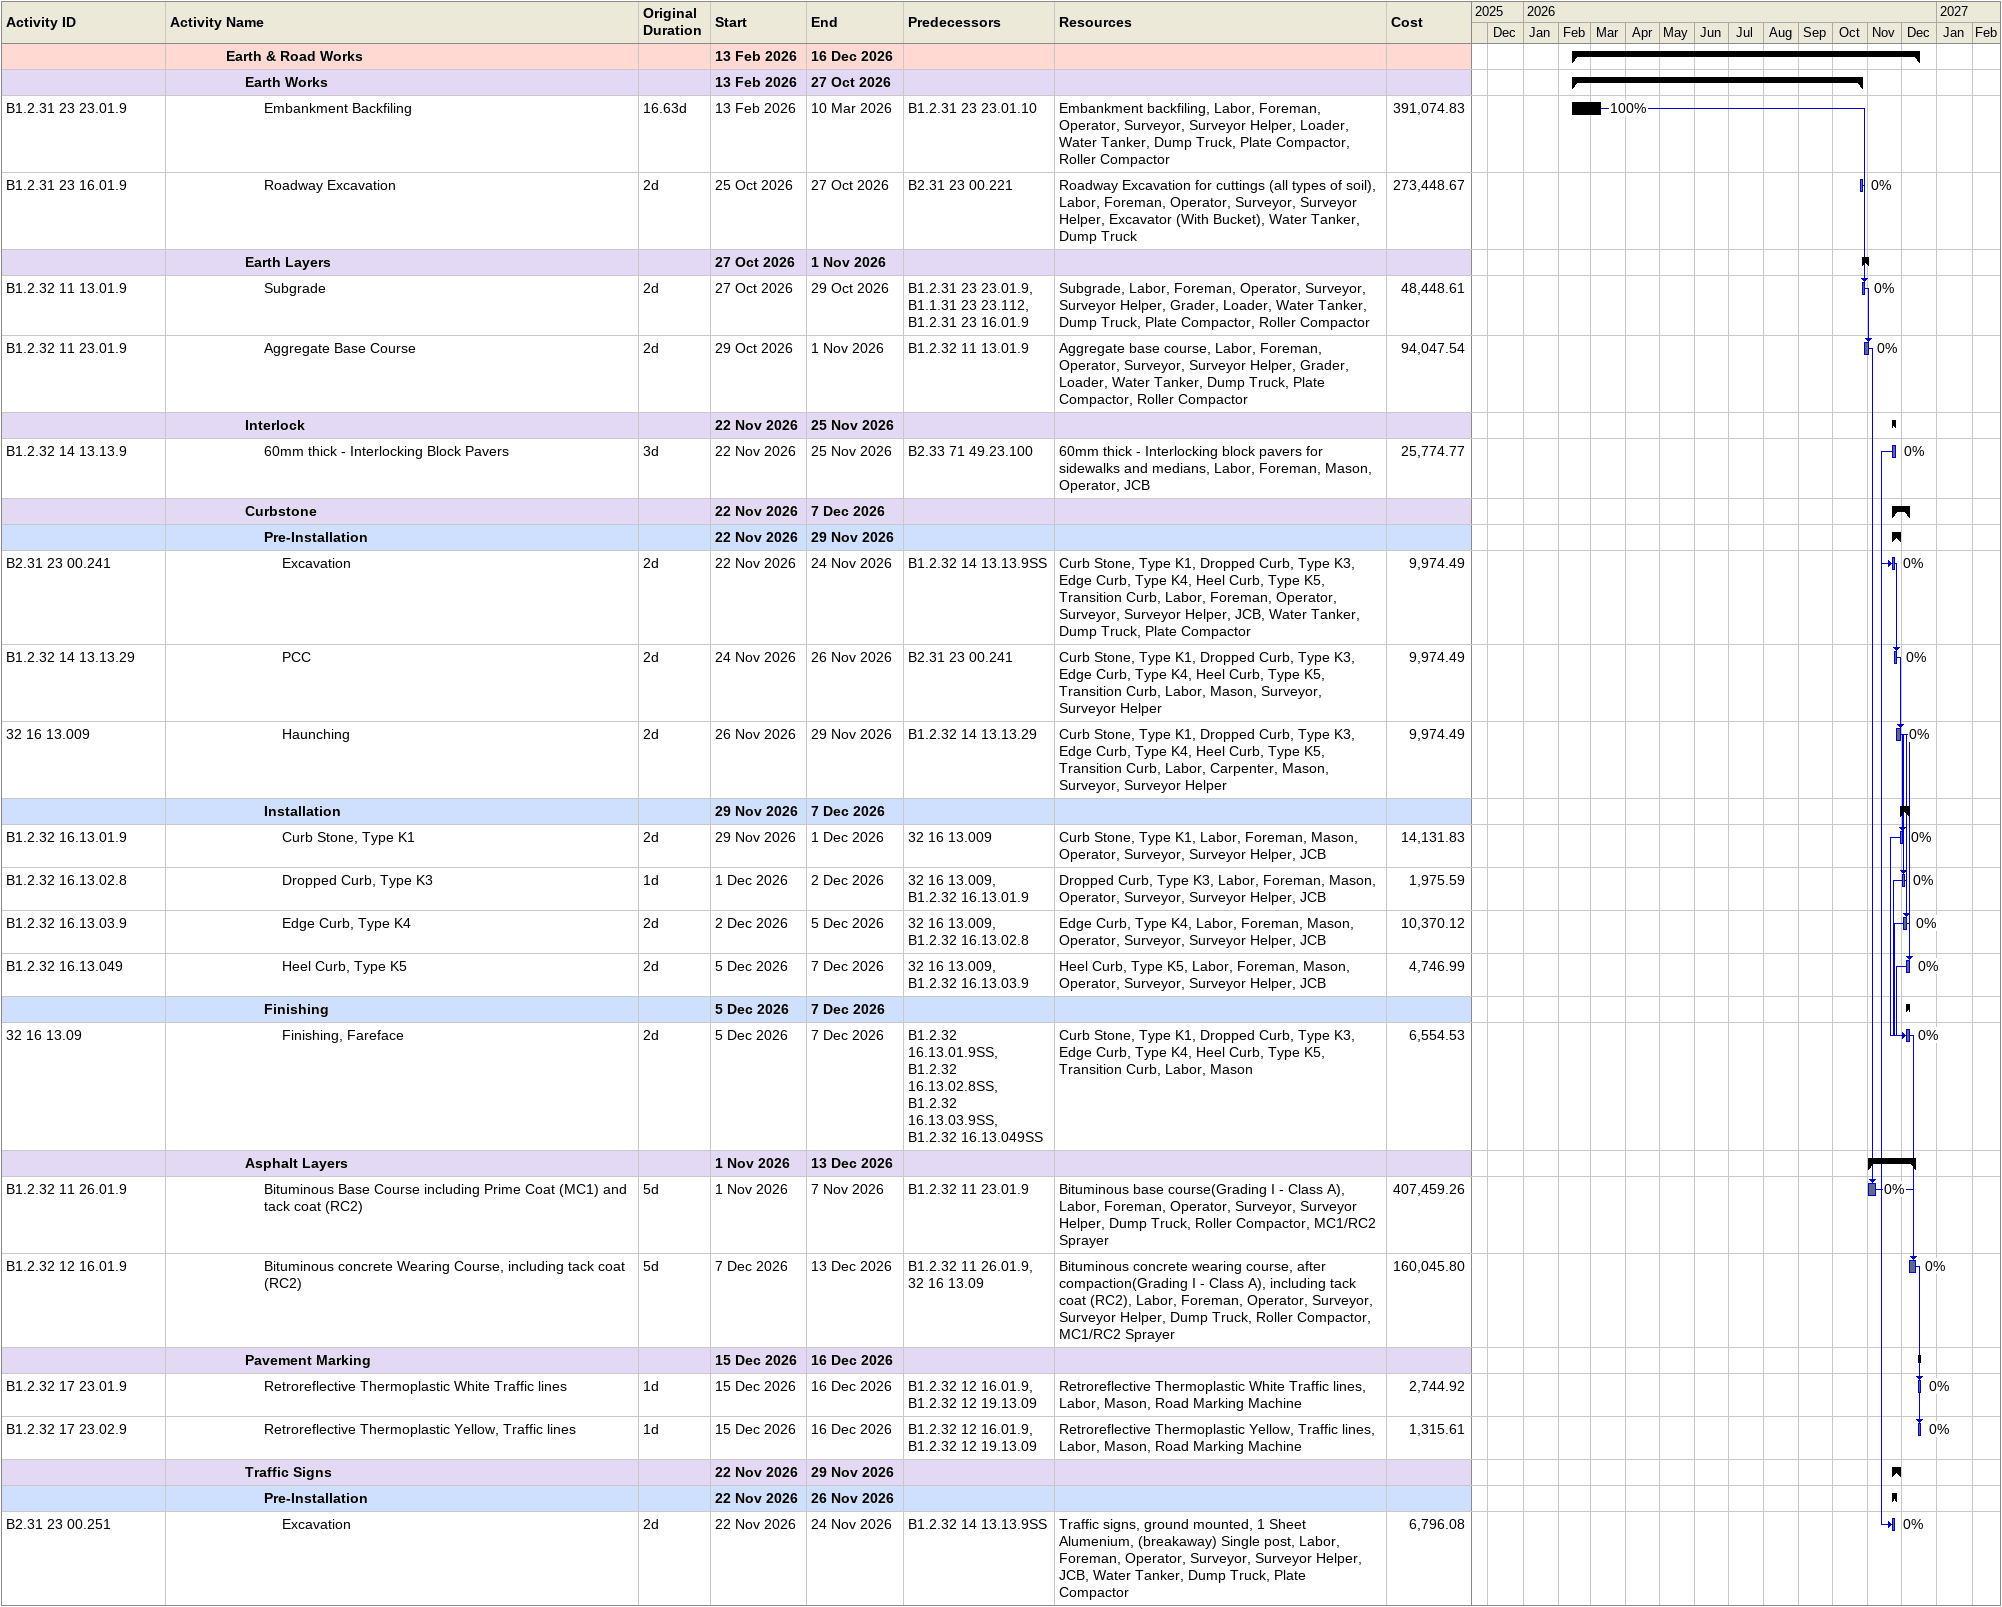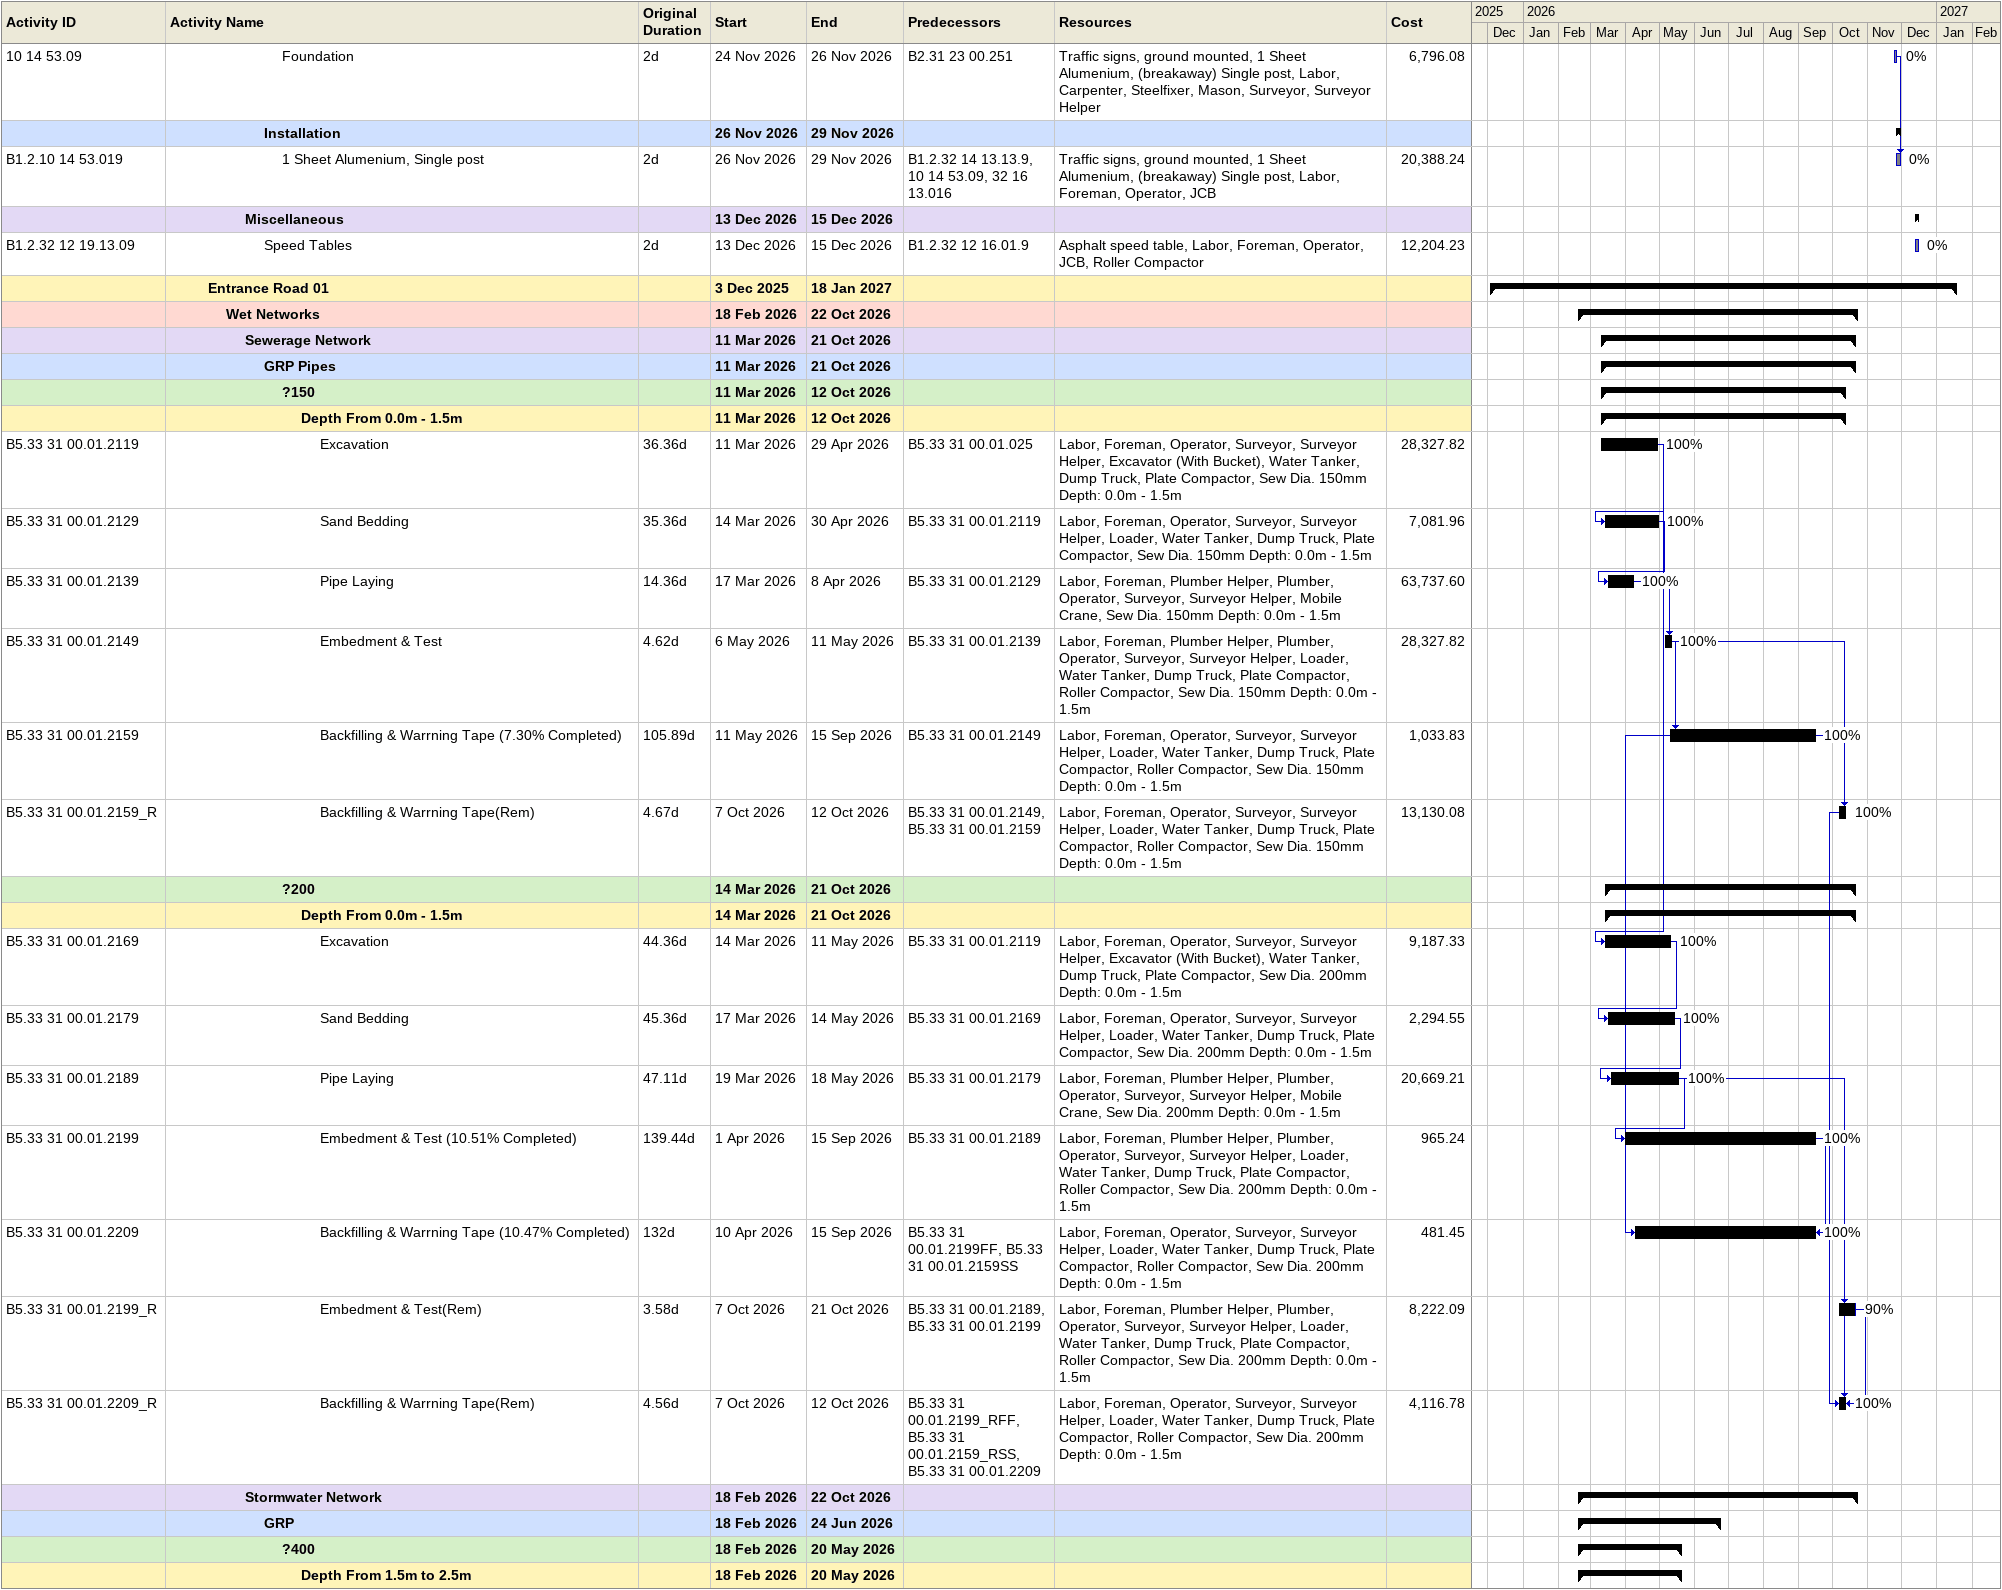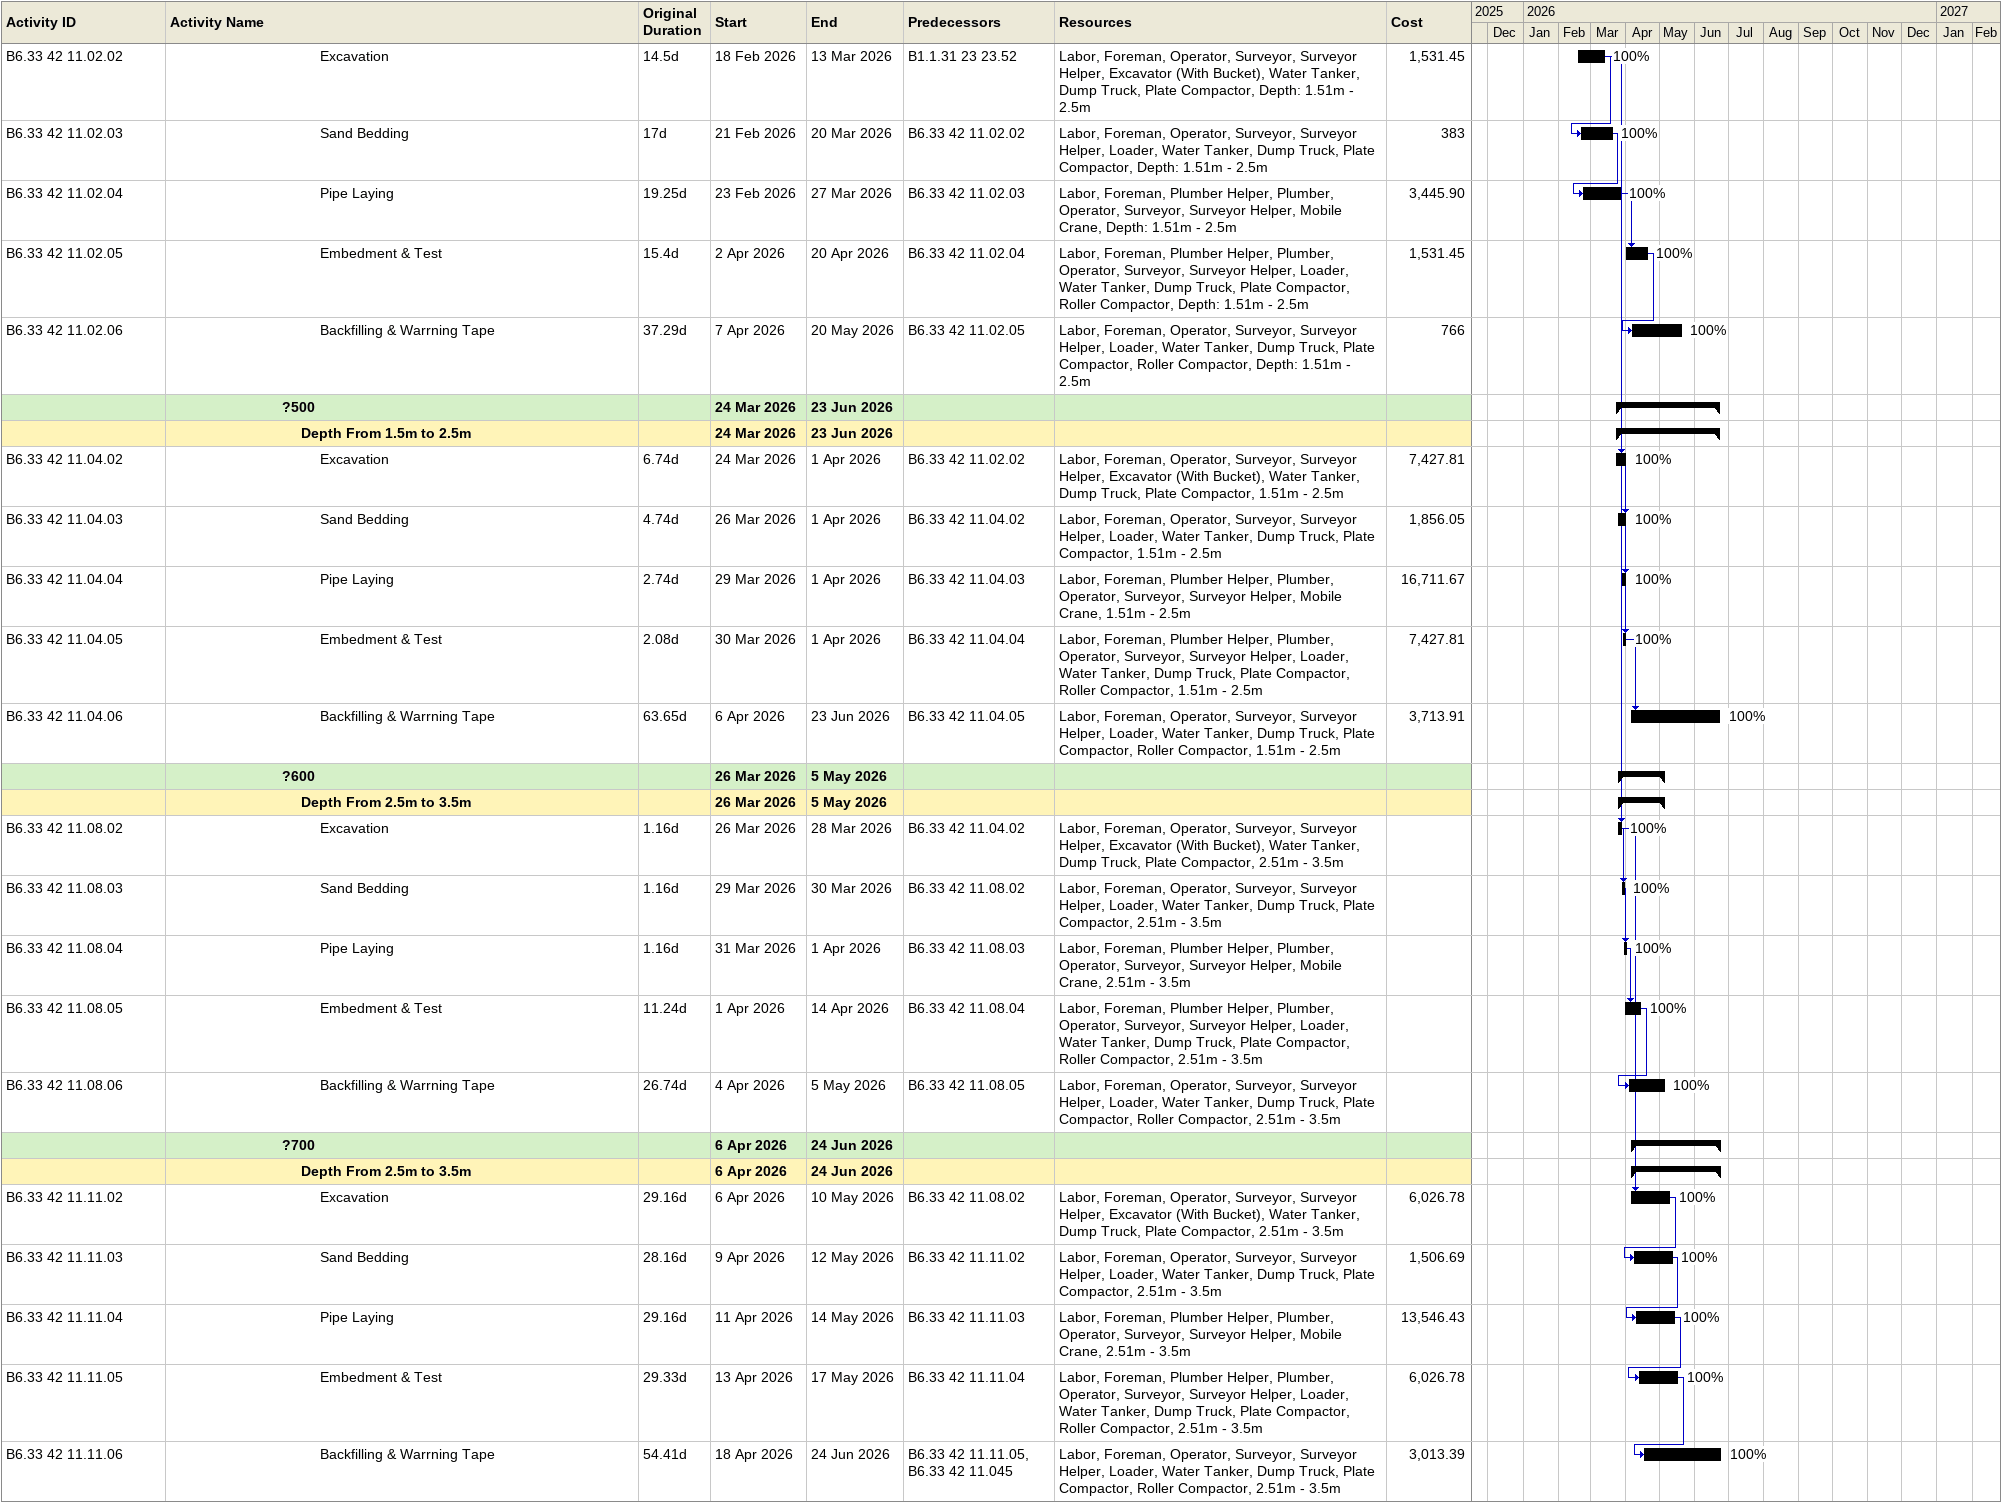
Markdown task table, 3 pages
| ID | Level | Task | Original duration | Start | Finish | Predecessors | Resources | % complete | Cost |
|---|---|---|---|---|---|---|---|---|---|
|  | 4 | **Earth & Road Works** |  | 2026-02-13 | 2026-12-16 |  |  |  |  |
|  | 5 | **Earth Works** |  | 2026-02-13 | 2026-10-27 |  |  |  |  |
| B1.2.31 23 23.01.9 | 6 | Embankment Backfiling | 16.63d | 2026-02-13 | 2026-03-10 | B1.2.31 23 23.01.10 | Embankment backfiling, Labor, Foreman, Operator, Surveyor, Surveyor Helper, Loader, Water Tanker, Dump Truck, Plate Compactor, Roller Compactor | 100 | 391074.83 |
| B1.2.31 23 16.01.9 | 6 | Roadway Excavation | 2d | 2026-10-25 | 2026-10-27 | B2.31 23 00.221 | Roadway Excavation for cuttings (all types of soil), Labor, Foreman, Operator, Surveyor, Surveyor Helper, Excavator (With Bucket), Water Tanker, Dump Truck | 0 | 273448.67 |
|  | 5 | **Earth Layers** |  | 2026-10-27 | 2026-11-01 |  |  |  |  |
| B1.2.32 11 13.01.9 | 6 | Subgrade | 2d | 2026-10-27 | 2026-10-29 | B1.2.31 23 23.01.9, B1.1.31 23 23.112, B1.2.31 23 16.01.9 | Subgrade, Labor, Foreman, Operator, Surveyor, Surveyor Helper, Grader, Loader, Water Tanker, Dump Truck, Plate Compactor, Roller Compactor | 0 | 48448.61 |
| B1.2.32 11 23.01.9 | 6 | Aggregate Base Course | 2d | 2026-10-29 | 2026-11-01 | B1.2.32 11 13.01.9 | Aggregate base course, Labor, Foreman, Operator, Surveyor, Surveyor Helper, Grader, Loader, Water Tanker, Dump Truck, Plate Compactor, Roller Compactor | 0 | 94047.54 |
|  | 5 | **Interlock** |  | 2026-11-22 | 2026-11-25 |  |  |  |  |
| B1.2.32 14 13.13.9 | 6 | 60mm thick - Interlocking Block Pavers | 3d | 2026-11-22 | 2026-11-25 | B2.33 71 49.23.100 | 60mm thick - Interlocking block pavers for sidewalks and medians, Labor, Foreman, Mason, Operator, JCB | 0 | 25774.77 |
|  | 5 | **Curbstone** |  | 2026-11-22 | 2026-12-07 |  |  |  |  |
|  | 6 | **Pre-Installation** |  | 2026-11-22 | 2026-11-29 |  |  |  |  |
| B2.31 23 00.241 | 7 | Excavation | 2d | 2026-11-22 | 2026-11-24 | B1.2.32 14 13.13.9SS | Curb Stone, Type K1, Dropped Curb, Type K3, Edge Curb, Type K4, Heel Curb, Type K5, Transition Curb, Labor, Foreman, Operator, Surveyor, Surveyor Helper, JCB, Water Tanker, Dump Truck, Plate Compactor | 0 | 9974.49 |
| B1.2.32 14 13.13.29 | 7 | PCC | 2d | 2026-11-24 | 2026-11-26 | B2.31 23 00.241 | Curb Stone, Type K1, Dropped Curb, Type K3, Edge Curb, Type K4, Heel Curb, Type K5, Transition Curb, Labor, Mason, Surveyor, Surveyor Helper | 0 | 9974.49 |
| 32 16 13.009 | 7 | Haunching | 2d | 2026-11-26 | 2026-11-29 | B1.2.32 14 13.13.29 | Curb Stone, Type K1, Dropped Curb, Type K3, Edge Curb, Type K4, Heel Curb, Type K5, Transition Curb, Labor, Carpenter, Mason, Surveyor, Surveyor Helper | 0 | 9974.49 |
|  | 6 | **Installation** |  | 2026-11-29 | 2026-12-07 |  |  |  |  |
| B1.2.32 16.13.01.9 | 7 | Curb Stone, Type K1 | 2d | 2026-11-29 | 2026-12-01 | 32 16 13.009 | Curb Stone, Type K1, Labor, Foreman, Mason, Operator, Surveyor, Surveyor Helper, JCB | 0 | 14131.83 |
| B1.2.32 16.13.02.8 | 7 | Dropped Curb, Type K3 | 1d | 2026-12-01 | 2026-12-02 | 32 16 13.009, B1.2.32 16.13.01.9 | Dropped Curb, Type K3, Labor, Foreman, Mason, Operator, Surveyor, Surveyor Helper, JCB | 0 | 1975.59 |
| B1.2.32 16.13.03.9 | 7 | Edge Curb, Type K4 | 2d | 2026-12-02 | 2026-12-05 | 32 16 13.009, B1.2.32 16.13.02.8 | Edge Curb, Type K4, Labor, Foreman, Mason, Operator, Surveyor, Surveyor Helper, JCB | 0 | 10370.12 |
| B1.2.32 16.13.049 | 7 | Heel Curb, Type K5 | 2d | 2026-12-05 | 2026-12-07 | 32 16 13.009, B1.2.32 16.13.03.9 | Heel Curb, Type K5, Labor, Foreman, Mason, Operator, Surveyor, Surveyor Helper, JCB | 0 | 4746.99 |
|  | 6 | **Finishing** |  | 2026-12-05 | 2026-12-07 |  |  |  |  |
| 32 16 13.09 | 7 | Finishing, Fareface | 2d | 2026-12-05 | 2026-12-07 | B1.2.32 16.13.01.9SS, B1.2.32 16.13.02.8SS, B1.2.32 16.13.03.9SS, B1.2.32 16.13.049SS | Curb Stone, Type K1, Dropped Curb, Type K3, Edge Curb, Type K4, Heel Curb, Type K5, Transition Curb, Labor, Mason | 0 | 6554.53 |
|  | 5 | **Asphalt Layers** |  | 2026-11-01 | 2026-12-13 |  |  |  |  |
| B1.2.32 11 26.01.9 | 6 | Bituminous Base Course including Prime Coat (MC1) and tack coat (RC2) | 5d | 2026-11-01 | 2026-11-07 | B1.2.32 11 23.01.9 | Bituminous base course(Grading I - Class A), Labor, Foreman, Operator, Surveyor, Surveyor Helper, Dump Truck, Roller Compactor, MC1/RC2 Sprayer | 0 | 407459.26 |
| B1.2.32 12 16.01.9 | 6 | Bituminous concrete Wearing Course, including tack coat (RC2) | 5d | 2026-12-07 | 2026-12-13 | B1.2.32 11 26.01.9, 32 16 13.09 | Bituminous concrete wearing course, after compaction(Grading I - Class A), including tack coat (RC2), Labor, Foreman, Operator, Surveyor, Surveyor Helper, Dump Truck, Roller Compactor, MC1/RC2 Sprayer | 0 | 160045.80 |
|  | 5 | **Pavement Marking** |  | 2026-12-15 | 2026-12-16 |  |  |  |  |
| B1.2.32 17 23.01.9 | 6 | Retroreflective Thermoplastic White Traffic lines | 1d | 2026-12-15 | 2026-12-16 | B1.2.32 12 16.01.9, B1.2.32 12 19.13.09 | Retroreflective Thermoplastic White Traffic lines, Labor, Mason, Road Marking Machine | 0 | 2744.92 |
| B1.2.32 17 23.02.9 | 6 | Retroreflective Thermoplastic Yellow, Traffic lines | 1d | 2026-12-15 | 2026-12-16 | B1.2.32 12 16.01.9, B1.2.32 12 19.13.09 | Retroreflective Thermoplastic Yellow, Traffic lines, Labor, Mason, Road Marking Machine | 0 | 1315.61 |
|  | 5 | **Traffic Signs** |  | 2026-11-22 | 2026-11-29 |  |  |  |  |
|  | 6 | **Pre-Installation** |  | 2026-11-22 | 2026-11-26 |  |  |  |  |
| B2.31 23 00.251 | 7 | Excavation | 2d | 2026-11-22 | 2026-11-24 | B1.2.32 14 13.13.9SS | Traffic signs, ground mounted, 1 Sheet Alumenium, (breakaway) Single post, Labor, Foreman, Operator, Surveyor, Surveyor Helper, JCB, Water Tanker, Dump Truck, Plate Compactor | 0 | 6796.08 |
| 10 14 53.09 | 7 | Foundation | 2d | 2026-11-24 | 2026-11-26 | B2.31 23 00.251 | Traffic signs, ground mounted, 1 Sheet Alumenium, (breakaway) Single post, Labor, Carpenter, Steelfixer, Mason, Surveyor, Surveyor Helper | 0 | 6796.08 |
|  | 6 | **Installation** |  | 2026-11-26 | 2026-11-29 |  |  |  |  |
| B1.2.10 14 53.019 | 7 | 1 Sheet Alumenium, Single post | 2d | 2026-11-26 | 2026-11-29 | B1.2.32 14 13.13.9, 10 14 53.09, 32 16 13.016 | Traffic signs, ground mounted, 1 Sheet Alumenium, (breakaway) Single post, Labor, Foreman, Operator, JCB | 0 | 20388.24 |
|  | 5 | **Miscellaneous** |  | 2026-12-13 | 2026-12-15 |  |  |  |  |
| B1.2.32 12 19.13.09 | 6 | Speed Tables | 2d | 2026-12-13 | 2026-12-15 | B1.2.32 12 16.01.9 | Asphalt speed table, Labor, Foreman, Operator, JCB, Roller Compactor | 0 | 12204.23 |
|  | 3 | **Entrance Road 01** |  | 2025-12-03 | 2027-01-18 |  |  |  |  |
|  | 4 | **Wet Networks** |  | 2026-02-18 | 2026-10-22 |  |  |  |  |
|  | 5 | **Sewerage Network** |  | 2026-03-11 | 2026-10-21 |  |  |  |  |
|  | 6 | **GRP Pipes** |  | 2026-03-11 | 2026-10-21 |  |  |  |  |
|  | 7 | **?150** |  | 2026-03-11 | 2026-10-12 |  |  |  |  |
|  | 8 | **Depth From 0.0m - 1.5m** |  | 2026-03-11 | 2026-10-12 |  |  |  |  |
| B5.33 31 00.01.2119 | 9 | Excavation | 36.36d | 2026-03-11 | 2026-04-29 | B5.33 31 00.01.025 | Labor, Foreman, Operator, Surveyor, Surveyor Helper, Excavator (With Bucket), Water Tanker, Dump Truck, Plate Compactor, Sew Dia. 150mm Depth: 0.0m - 1.5m | 100 | 28327.82 |
| B5.33 31 00.01.2129 | 9 | Sand Bedding | 35.36d | 2026-03-14 | 2026-04-30 | B5.33 31 00.01.2119 | Labor, Foreman, Operator, Surveyor, Surveyor Helper, Loader, Water Tanker, Dump Truck, Plate Compactor, Sew Dia. 150mm Depth: 0.0m - 1.5m | 100 | 7081.96 |
| B5.33 31 00.01.2139 | 9 | Pipe Laying | 14.36d | 2026-03-17 | 2026-04-08 | B5.33 31 00.01.2129 | Labor, Foreman, Plumber Helper, Plumber, Operator, Surveyor, Surveyor Helper, Mobile Crane, Sew Dia. 150mm Depth: 0.0m - 1.5m | 100 | 63737.60 |
| B5.33 31 00.01.2149 | 9 | Embedment & Test | 4.62d | 2026-05-06 | 2026-05-11 | B5.33 31 00.01.2139 | Labor, Foreman, Plumber Helper, Plumber, Operator, Surveyor, Surveyor Helper, Loader, Water Tanker, Dump Truck, Plate Compactor, Roller Compactor, Sew Dia. 150mm Depth: 0.0m - 1.5m | 100 | 28327.82 |
| B5.33 31 00.01.2159 | 9 | Backfilling & Warrning Tape (7.30% Completed) | 105.89d | 2026-05-11 | 2026-09-15 | B5.33 31 00.01.2149 | Labor, Foreman, Operator, Surveyor, Surveyor Helper, Loader, Water Tanker, Dump Truck, Plate Compactor, Roller Compactor, Sew Dia. 150mm Depth: 0.0m - 1.5m | 100 | 1033.83 |
| B5.33 31 00.01.2159_R | 9 | Backfilling & Warrning Tape(Rem) | 4.67d | 2026-10-07 | 2026-10-12 | B5.33 31 00.01.2149, B5.33 31 00.01.2159 | Labor, Foreman, Operator, Surveyor, Surveyor Helper, Loader, Water Tanker, Dump Truck, Plate Compactor, Roller Compactor, Sew Dia. 150mm Depth: 0.0m - 1.5m | 100 | 13130.08 |
|  | 7 | **?200** |  | 2026-03-14 | 2026-10-21 |  |  |  |  |
|  | 8 | **Depth From 0.0m - 1.5m** |  | 2026-03-14 | 2026-10-21 |  |  |  |  |
| B5.33 31 00.01.2169 | 9 | Excavation | 44.36d | 2026-03-14 | 2026-05-11 | B5.33 31 00.01.2119 | Labor, Foreman, Operator, Surveyor, Surveyor Helper, Excavator (With Bucket), Water Tanker, Dump Truck, Plate Compactor, Sew Dia. 200mm Depth: 0.0m - 1.5m | 100 | 9187.33 |
| B5.33 31 00.01.2179 | 9 | Sand Bedding | 45.36d | 2026-03-17 | 2026-05-14 | B5.33 31 00.01.2169 | Labor, Foreman, Operator, Surveyor, Surveyor Helper, Loader, Water Tanker, Dump Truck, Plate Compactor, Sew Dia. 200mm Depth: 0.0m - 1.5m | 100 | 2294.55 |
| B5.33 31 00.01.2189 | 9 | Pipe Laying | 47.11d | 2026-03-19 | 2026-05-18 | B5.33 31 00.01.2179 | Labor, Foreman, Plumber Helper, Plumber, Operator, Surveyor, Surveyor Helper, Mobile Crane, Sew Dia. 200mm Depth: 0.0m - 1.5m | 100 | 20669.21 |
| B5.33 31 00.01.2199 | 9 | Embedment & Test (10.51% Completed) | 139.44d | 2026-04-01 | 2026-09-15 | B5.33 31 00.01.2189 | Labor, Foreman, Plumber Helper, Plumber, Operator, Surveyor, Surveyor Helper, Loader, Water Tanker, Dump Truck, Plate Compactor, Roller Compactor, Sew Dia. 200mm Depth: 0.0m - 1.5m | 100 | 965.24 |
| B5.33 31 00.01.2209 | 9 | Backfilling & Warrning Tape (10.47% Completed) | 132d | 2026-04-10 | 2026-09-15 | B5.33 31 00.01.2199FF, B5.33 31 00.01.2159SS | Labor, Foreman, Operator, Surveyor, Surveyor Helper, Loader, Water Tanker, Dump Truck, Plate Compactor, Roller Compactor, Sew Dia. 200mm Depth: 0.0m - 1.5m | 100 | 481.45 |
| B5.33 31 00.01.2199_R | 9 | Embedment & Test(Rem) | 3.58d | 2026-10-07 | 2026-10-21 | B5.33 31 00.01.2189, B5.33 31 00.01.2199 | Labor, Foreman, Plumber Helper, Plumber, Operator, Surveyor, Surveyor Helper, Loader, Water Tanker, Dump Truck, Plate Compactor, Roller Compactor, Sew Dia. 200mm Depth: 0.0m - 1.5m | 90 | 8222.09 |
| B5.33 31 00.01.2209_R | 9 | Backfilling & Warrning Tape(Rem) | 4.56d | 2026-10-07 | 2026-10-12 | B5.33 31 00.01.2199_RFF, B5.33 31 00.01.2159_RSS, B5.33 31 00.01.2209 | Labor, Foreman, Operator, Surveyor, Surveyor Helper, Loader, Water Tanker, Dump Truck, Plate Compactor, Roller Compactor, Sew Dia. 200mm Depth: 0.0m - 1.5m | 100 | 4116.78 |
|  | 5 | **Stormwater Network** |  | 2026-02-18 | 2026-10-22 |  |  |  |  |
|  | 6 | **GRP** |  | 2026-02-18 | 2026-06-24 |  |  |  |  |
|  | 7 | **?400** |  | 2026-02-18 | 2026-05-20 |  |  |  |  |
|  | 8 | **Depth From 1.5m to 2.5m** |  | 2026-02-18 | 2026-05-20 |  |  |  |  |
| B6.33 42 11.02.02 | 9 | Excavation | 14.5d | 2026-02-18 | 2026-03-13 | B1.1.31 23 23.52 | Labor, Foreman, Operator, Surveyor, Surveyor Helper, Excavator (With Bucket), Water Tanker, Dump Truck, Plate Compactor, Depth: 1.51m - 2.5m | 100 | 1531.45 |
| B6.33 42 11.02.03 | 9 | Sand Bedding | 17d | 2026-02-21 | 2026-03-20 | B6.33 42 11.02.02 | Labor, Foreman, Operator, Surveyor, Surveyor Helper, Loader, Water Tanker, Dump Truck, Plate Compactor, Depth: 1.51m - 2.5m | 100 | 383 |
| B6.33 42 11.02.04 | 9 | Pipe Laying | 19.25d | 2026-02-23 | 2026-03-27 | B6.33 42 11.02.03 | Labor, Foreman, Plumber Helper, Plumber, Operator, Surveyor, Surveyor Helper, Mobile Crane, Depth: 1.51m - 2.5m | 100 | 3445.90 |
| B6.33 42 11.02.05 | 9 | Embedment & Test | 15.4d | 2026-04-02 | 2026-04-20 | B6.33 42 11.02.04 | Labor, Foreman, Plumber Helper, Plumber, Operator, Surveyor, Surveyor Helper, Loader, Water Tanker, Dump Truck, Plate Compactor, Roller Compactor, Depth: 1.51m - 2.5m | 100 | 1531.45 |
| B6.33 42 11.02.06 | 9 | Backfilling & Warrning Tape | 37.29d | 2026-04-07 | 2026-05-20 | B6.33 42 11.02.05 | Labor, Foreman, Operator, Surveyor, Surveyor Helper, Loader, Water Tanker, Dump Truck, Plate Compactor, Roller Compactor, Depth: 1.51m - 2.5m | 100 | 766 |
|  | 7 | **?500** |  | 2026-03-24 | 2026-06-23 |  |  |  |  |
|  | 8 | **Depth From 1.5m to 2.5m** |  | 2026-03-24 | 2026-06-23 |  |  |  |  |
| B6.33 42 11.04.02 | 9 | Excavation | 6.74d | 2026-03-24 | 2026-04-01 | B6.33 42 11.02.02 | Labor, Foreman, Operator, Surveyor, Surveyor Helper, Excavator (With Bucket), Water Tanker, Dump Truck, Plate Compactor, 1.51m - 2.5m | 100 | 7427.81 |
| B6.33 42 11.04.03 | 9 | Sand Bedding | 4.74d | 2026-03-26 | 2026-04-01 | B6.33 42 11.04.02 | Labor, Foreman, Operator, Surveyor, Surveyor Helper, Loader, Water Tanker, Dump Truck, Plate Compactor, 1.51m - 2.5m | 100 | 1856.05 |
| B6.33 42 11.04.04 | 9 | Pipe Laying | 2.74d | 2026-03-29 | 2026-04-01 | B6.33 42 11.04.03 | Labor, Foreman, Plumber Helper, Plumber, Operator, Surveyor, Surveyor Helper, Mobile Crane, 1.51m - 2.5m | 100 | 16711.67 |
| B6.33 42 11.04.05 | 9 | Embedment & Test | 2.08d | 2026-03-30 | 2026-04-01 | B6.33 42 11.04.04 | Labor, Foreman, Plumber Helper, Plumber, Operator, Surveyor, Surveyor Helper, Loader, Water Tanker, Dump Truck, Plate Compactor, Roller Compactor, 1.51m - 2.5m | 100 | 7427.81 |
| B6.33 42 11.04.06 | 9 | Backfilling & Warrning Tape | 63.65d | 2026-04-06 | 2026-06-23 | B6.33 42 11.04.05 | Labor, Foreman, Operator, Surveyor, Surveyor Helper, Loader, Water Tanker, Dump Truck, Plate Compactor, Roller Compactor, 1.51m - 2.5m | 100 | 3713.91 |
|  | 7 | **?600** |  | 2026-03-26 | 2026-05-05 |  |  |  |  |
|  | 8 | **Depth From 2.5m to 3.5m** |  | 2026-03-26 | 2026-05-05 |  |  |  |  |
| B6.33 42 11.08.02 | 9 | Excavation | 1.16d | 2026-03-26 | 2026-03-28 | B6.33 42 11.04.02 | Labor, Foreman, Operator, Surveyor, Surveyor Helper, Excavator (With Bucket), Water Tanker, Dump Truck, Plate Compactor, 2.51m - 3.5m | 100 |  |
| B6.33 42 11.08.03 | 9 | Sand Bedding | 1.16d | 2026-03-29 | 2026-03-30 | B6.33 42 11.08.02 | Labor, Foreman, Operator, Surveyor, Surveyor Helper, Loader, Water Tanker, Dump Truck, Plate Compactor, 2.51m - 3.5m | 100 |  |
| B6.33 42 11.08.04 | 9 | Pipe Laying | 1.16d | 2026-03-31 | 2026-04-01 | B6.33 42 11.08.03 | Labor, Foreman, Plumber Helper, Plumber, Operator, Surveyor, Surveyor Helper, Mobile Crane, 2.51m - 3.5m | 100 |  |
| B6.33 42 11.08.05 | 9 | Embedment & Test | 11.24d | 2026-04-01 | 2026-04-14 | B6.33 42 11.08.04 | Labor, Foreman, Plumber Helper, Plumber, Operator, Surveyor, Surveyor Helper, Loader, Water Tanker, Dump Truck, Plate Compactor, Roller Compactor, 2.51m - 3.5m | 100 |  |
| B6.33 42 11.08.06 | 9 | Backfilling & Warrning Tape | 26.74d | 2026-04-04 | 2026-05-05 | B6.33 42 11.08.05 | Labor, Foreman, Operator, Surveyor, Surveyor Helper, Loader, Water Tanker, Dump Truck, Plate Compactor, Roller Compactor, 2.51m - 3.5m | 100 |  |
|  | 7 | **?700** |  | 2026-04-06 | 2026-06-24 |  |  |  |  |
|  | 8 | **Depth From 2.5m to 3.5m** |  | 2026-04-06 | 2026-06-24 |  |  |  |  |
| B6.33 42 11.11.02 | 9 | Excavation | 29.16d | 2026-04-06 | 2026-05-10 | B6.33 42 11.08.02 | Labor, Foreman, Operator, Surveyor, Surveyor Helper, Excavator (With Bucket), Water Tanker, Dump Truck, Plate Compactor, 2.51m - 3.5m | 100 | 6026.78 |
| B6.33 42 11.11.03 | 9 | Sand Bedding | 28.16d | 2026-04-09 | 2026-05-12 | B6.33 42 11.11.02 | Labor, Foreman, Operator, Surveyor, Surveyor Helper, Loader, Water Tanker, Dump Truck, Plate Compactor, 2.51m - 3.5m | 100 | 1506.69 |
| B6.33 42 11.11.04 | 9 | Pipe Laying | 29.16d | 2026-04-11 | 2026-05-14 | B6.33 42 11.11.03 | Labor, Foreman, Plumber Helper, Plumber, Operator, Surveyor, Surveyor Helper, Mobile Crane, 2.51m - 3.5m | 100 | 13546.43 |
| B6.33 42 11.11.05 | 9 | Embedment & Test | 29.33d | 2026-04-13 | 2026-05-17 | B6.33 42 11.11.04 | Labor, Foreman, Plumber Helper, Plumber, Operator, Surveyor, Surveyor Helper, Loader, Water Tanker, Dump Truck, Plate Compactor, Roller Compactor, 2.51m - 3.5m | 100 | 6026.78 |
| B6.33 42 11.11.06 | 9 | Backfilling & Warrning Tape | 54.41d | 2026-04-18 | 2026-06-24 | B6.33 42 11.11.05, B6.33 42 11.045 | Labor, Foreman, Operator, Surveyor, Surveyor Helper, Loader, Water Tanker, Dump Truck, Plate Compactor, Roller Compactor, 2.51m - 3.5m | 100 | 3013.39 |
